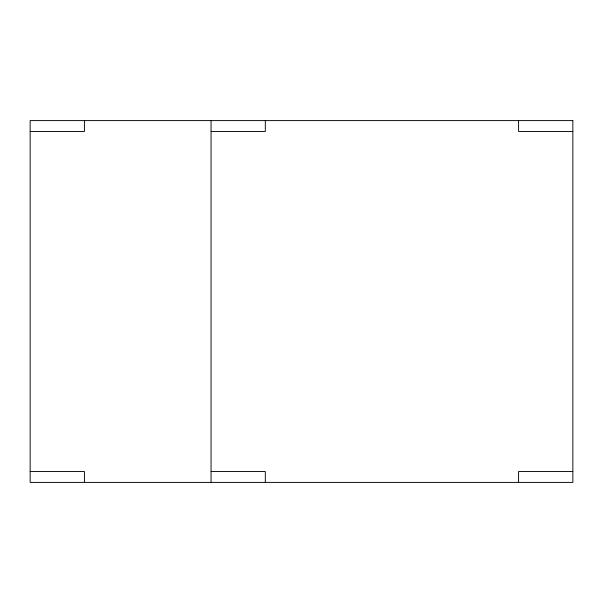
<?xml version="1.0" encoding="UTF-8"?>
<svg xmlns="http://www.w3.org/2000/svg" width="603" height="603" viewBox="0 0 603 603"><rect width="100%" height="100%" fill="white"/><g stroke="black" fill="none" stroke-linecap="round" stroke-linejoin="round"><path stroke-width="0.9" d="M30.15 131.454L84.42 131.454L84.42 120.6M211.05 131.454L265.32 131.454L265.32 120.6M572.85 131.454L518.58 131.454L518.58 120.6M30.15 471.546L84.42 471.546L84.42 482.4M211.05 471.546L265.32 471.546L265.32 482.4M572.85 471.546L518.58 471.546L518.58 482.4M211.05 120.6L211.05 482.4M572.85 120.6L30.15 120.6L30.15 482.4L572.85 482.4L572.85 120.6"/></g></svg>
